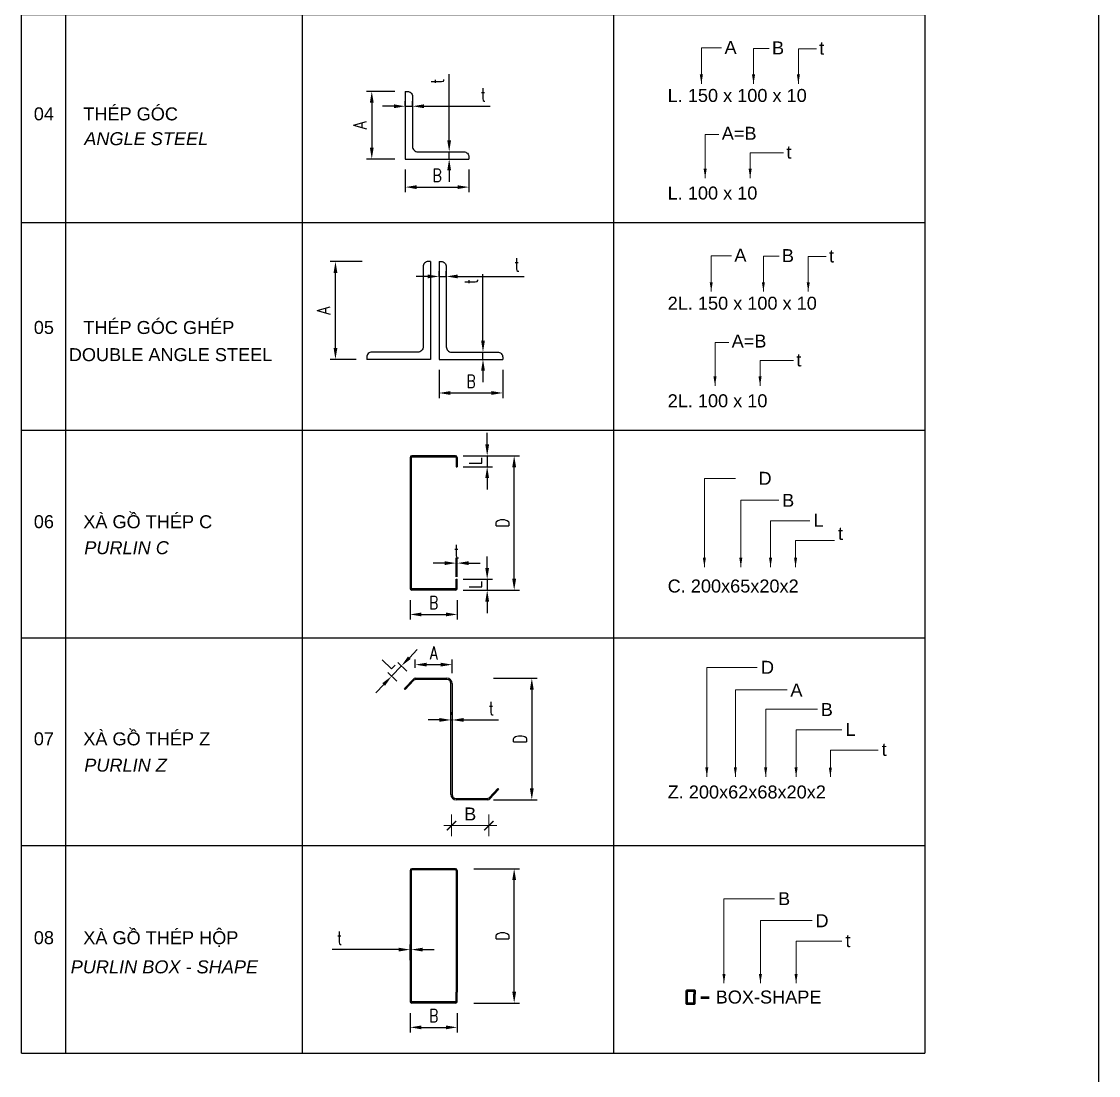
# Model space of a CAD drawing. Header units: millimetres. Extents: x -205508 to -110432, y 549193 to 571297.
# Drawn here: x -142191 to -140116, y 551115 to 553145 of the extents above; entities that cross this region are included whole.
import ezdxf

# ---------------------------------------------------------------- set-up
doc = ezdxf.new("R2010")
doc.units = ezdxf.units.MM
doc.header["$LTSCALE"] = 25
doc.header["$MEASUREMENT"] = 0
doc.header["$PDSIZE"] = 50
doc.layers.add('DETAIL$0$Leader', color=8, linetype='Continuous')
doc.layers.add('DETAIL$0$Standard', color=7, linetype='Continuous')
for name, color, linetype, lineweight in [('DETAIL$0$S-Beam', 84, 'Continuous', 25), ('DETAIL$0$S-Border', 7, 'Continuous', 25), ('DETAIL$0$S-Dim', 8, 'Continuous', 20), ('DETAIL$0$S-frame', 1, 'Continuous', 25), ('DETAIL$0$S-Rebar', 4, 'Continuous', 50), ('DETAIL$0$S-Text-EN', 3, 'Continuous', 25), ('DETAIL$0$S-Text-VN', 7, 'Continuous', 25)]:
    doc.layers.add(name, color=color, linetype=linetype, lineweight=lineweight)
doc.styles.add('DETAIL$0$S-TEXT-EN', font='ariali.ttf')
doc.styles.add('DETAIL$0$S-TEXT-VN', font='arial.ttf')
doc.styles.add('DETAIL$0$Standard', font='simplex.shx', dxfattribs={"width": 0.8})
doc.dimstyles.new('DETAIL$0$ISO-10', dxfattribs={"dimscale": 10, "dimtxt": 2.5, "dimasz": 2.2, "dimexe": 1, "dimexo": 2, "dimgap": 1, "dimtad": 1, "dimdec": 0, "dimtxsty": 'DETAIL$0$Standard', "dimcen": 2.2, "dimclrd": 8, "dimclre": 8, "dimclrt": 7, "dimadec": 0, "dimazin": 0, "dimtfac": 1, "dimtdec": 0, "dimtix": 1, "dimtmove": 0, "dimatfit": 3, "dimfxl": 1, "dimarcsym": 0})
doc.dimstyles.new('DETAIL$0$S-1-10', dxfattribs={"dimscale": 10, "dimtxt": 2.5, "dimasz": 1.8, "dimexe": 2, "dimexo": 2, "dimgap": 1, "dimtad": 1, "dimdec": 0, "dimzin": 12, "dimdsep": 46, "dimtxsty": 'DETAIL$0$S-TEXT-VN', "dimblk": 'DETAIL$0$_ArchTick', "dimcen": -1, "dimdle": 1.5, "dimclrd": 8, "dimclre": 8, "dimclrt": 7, "dimadec": 0, "dimazin": 0, "dimtfac": 1, "dimtdec": 0, "dimtix": 1, "dimtofl": 0, "dimtmove": 0, "dimatfit": 2, "dimfxl": 1, "dimtolj": 1, "dimtzin": 0, "dimlwd": -1, "dimlwe": -1, "dimarcsym": 0})

# ---------------------------------------------------------------- blocks, each defined once
blk = doc.blocks.new('*D216')
at = {"layer": 'Defpoints', "color": 0, "transparency": 16777216}
for p in [(-141451.4, 553010.4), (-141515.9, 552880), (-141451.4, 552880)]:
    blk.add_point(p, dxfattribs=at)
at = {"layer": 'DETAIL$0$Leader', "color": 8, "lineweight": -2, "transparency": 16777216}
for p, q in [((-141471.4, 553010.4), (-141525.9, 553010.4)), ((-141515.9, 552988.4), (-141515.9, 552902)), ((-141471.4, 552880), (-141525.9, 552880))]:
    blk.add_line(p, q, dxfattribs=at)
at = {"layer": 'DETAIL$0$Leader', "color": 8, "transparency": 16777216}
for points in [[(-141519.6, 552988.4), (-141512.3, 552988.4), (-141515.9, 553010.4)], [(-141519.6, 552902), (-141512.3, 552902), (-141515.9, 552880)]]:
    blk.add_solid(points, dxfattribs=at)
at = {"layer": 'DETAIL$0$Leader', "color": 7, "transparency": 16777216, "insert": (-141538.4, 552945.2), "char_height": 25, "attachment_point": 5, "rotation": 90, "style": 'DETAIL$0$Standard'}
blk.add_mtext('A', dxfattribs=at)
blk = doc.blocks.new('*D217')
at = {"layer": 'Defpoints', "color": 0, "transparency": 16777216}
for p in [(-141451.4, 552880), (-141328.7, 552880), (-141328.7, 552826)]:
    blk.add_point(p, dxfattribs=at)
at = {"layer": 'DETAIL$0$Leader', "color": 8, "lineweight": -2, "transparency": 16777216}
for p, q in [((-141451.4, 552860), (-141451.4, 552816)), ((-141328.7, 552860), (-141328.7, 552816)), ((-141429.4, 552826), (-141350.7, 552826))]:
    blk.add_line(p, q, dxfattribs=at)
at = {"layer": 'DETAIL$0$Leader', "color": 8, "transparency": 16777216}
for points in [[(-141429.4, 552829.6), (-141429.4, 552822.3), (-141451.4, 552826)], [(-141350.7, 552829.6), (-141350.7, 552822.3), (-141328.7, 552826)]]:
    blk.add_solid(points, dxfattribs=at)
at = {"layer": 'DETAIL$0$Leader', "color": 7, "transparency": 16777216, "insert": (-141390.1, 552848.5), "char_height": 25, "attachment_point": 5, "style": 'DETAIL$0$Standard'}
blk.add_mtext('B', dxfattribs=at)
blk = doc.blocks.new('*D218')
at = {"layer": 'Defpoints', "color": 0, "transparency": 16777216}
for p in [(-141437.4, 552981.7), (-141451.4, 552961.7), (-141437.4, 552961.7)]:
    blk.add_point(p, dxfattribs=at)
at = {"layer": 'DETAIL$0$Leader', "color": 8, "lineweight": -2, "transparency": 16777216}
for p, q in [((-141451.4, 552981.7), (-141451.4, 552991.7)), ((-141437.4, 552981.7), (-141437.4, 552991.7)), ((-141473.4, 552981.7), (-141495.4, 552981.7)), ((-141451.4, 552981.7), (-141437.4, 552981.7)), ((-141415.4, 552981.7), (-141287.6, 552981.7))]:
    blk.add_line(p, q, dxfattribs=at)
at = {"layer": 'DETAIL$0$Leader', "color": 8, "transparency": 16777216}
for points in [[(-141473.4, 552985.4), (-141473.4, 552978), (-141451.4, 552981.7)], [(-141415.4, 552985.4), (-141415.4, 552978), (-141437.4, 552981.7)]]:
    blk.add_solid(points, dxfattribs=at)
at = {"layer": 'DETAIL$0$Leader', "color": 7, "transparency": 16777216, "insert": (-141301.4, 553004.2), "char_height": 25, "attachment_point": 5, "style": 'DETAIL$0$Standard'}
blk.add_mtext('t', dxfattribs=at)
blk = doc.blocks.new('*D219')
at = {"layer": 'Defpoints', "color": 0, "transparency": 16777216}
for p in [(-141366.8, 552894), (-141366.8, 552894), (-141366.8, 552880)]:
    blk.add_point(p, dxfattribs=at)
at = {"layer": 'DETAIL$0$Leader', "color": 8, "lineweight": -2, "transparency": 16777216}
for p, q in [((-141366.8, 552916), (-141366.8, 553043.8)), ((-141386.8, 552894), (-141376.8, 552894)), ((-141366.8, 552880), (-141366.8, 552894)), ((-141386.8, 552880), (-141376.8, 552880)), ((-141366.8, 552858), (-141366.8, 552836))]:
    blk.add_line(p, q, dxfattribs=at)
at = {"layer": 'DETAIL$0$Leader', "color": 8, "transparency": 16777216}
for points in [[(-141370.5, 552916), (-141363.2, 552916), (-141366.8, 552894)], [(-141370.5, 552858), (-141363.2, 552858), (-141366.8, 552880)]]:
    blk.add_solid(points, dxfattribs=at)
at = {"layer": 'DETAIL$0$Leader', "color": 7, "transparency": 16777216, "insert": (-141389.3, 553030), "char_height": 25, "attachment_point": 5, "rotation": 90, "style": 'DETAIL$0$Standard'}
blk.add_mtext('t', dxfattribs=at)
blk = doc.blocks.new('DETAIL$0$_ArchTick')
at = {"color": 0, "linetype": 'ByBlock', "const_width": 0.15}
blk.add_lwpolyline([(-0.5, -0.5), (0.5, 0.5)], dxfattribs=at)
blk = doc.blocks.new('*D220')
at = {"layer": 'Defpoints', "color": 0, "transparency": 16777216}
for p in [(-141458.8, 551904), (-141434.1, 551880.3), (-141453.1, 551860.5)]:
    blk.add_point(p, dxfattribs=at)
at = {"layer": 'DETAIL$0$Leader', "color": 8, "lineweight": -2, "transparency": 16777216}
for p, q in [((-141443.5, 551919.9), (-141428.3, 551935.8)), ((-141467.5, 551874.4), (-141485, 551891.1)), ((-141477.8, 551884.2), (-141458.8, 551904)), ((-141448.5, 551894.2), (-141466, 551910.9)), ((-141493, 551868.3), (-141508.2, 551852.5))]:
    blk.add_line(p, q, dxfattribs=at)
at = {"layer": 'DETAIL$0$Leader', "color": 8, "transparency": 16777216}
for points in [[(-141446.2, 551922.4), (-141440.9, 551917.4), (-141458.8, 551904)], [(-141495.6, 551870.9), (-141490.4, 551865.8), (-141477.8, 551884.2)]]:
    blk.add_solid(points, dxfattribs=at)
at = {"layer": 'DETAIL$0$Leader', "color": 7, "transparency": 16777216, "insert": (-141484.5, 551909.7), "char_height": 25, "attachment_point": 5, "rotation": 46.1919, "style": 'DETAIL$0$Standard'}
blk.add_mtext('L', dxfattribs=at)
blk = doc.blocks.new('*D221')
at = {"layer": 'Defpoints', "color": 0, "transparency": 16777216}
for p in [(-141301.6, 551880.3), (-141301.6, 551646.3), (-141207.6, 551646.3)]:
    blk.add_point(p, dxfattribs=at)
at = {"layer": 'DETAIL$0$Leader', "color": 8, "lineweight": -2, "transparency": 16777216}
for p, q in [((-141281.6, 551880.3), (-141197.6, 551880.3)), ((-141207.6, 551858.3), (-141207.6, 551668.3)), ((-141281.6, 551646.3), (-141197.6, 551646.3))]:
    blk.add_line(p, q, dxfattribs=at)
at = {"layer": 'DETAIL$0$Leader', "color": 8, "transparency": 16777216}
for points in [[(-141211.3, 551858.3), (-141203.9, 551858.3), (-141207.6, 551880.3)], [(-141211.3, 551668.3), (-141203.9, 551668.3), (-141207.6, 551646.3)]]:
    blk.add_solid(points, dxfattribs=at)
at = {"layer": 'DETAIL$0$Leader', "color": 7, "transparency": 16777216, "insert": (-141230.1, 551763.3), "char_height": 25, "attachment_point": 5, "rotation": 90, "style": 'DETAIL$0$Standard'}
blk.add_mtext('D', dxfattribs=at)
blk = doc.blocks.new('*D222')
at = {"layer": 'Defpoints', "color": 0, "transparency": 16777216}
for p in [(-141362.3, 551637.8), (-141290.3, 551637.8), (-141290.3, 551596.5)]:
    blk.add_point(p, dxfattribs=at)
at = {"layer": 'DETAIL$0$S-Dim', "color": 8, "transparency": 16777216}
for p, q in [((-141362.3, 551617.8), (-141362.3, 551576.5)), ((-141290.3, 551617.8), (-141290.3, 551576.5)), ((-141377.3, 551596.5), (-141275.3, 551596.5))]:
    blk.add_line(p, q, dxfattribs=at)
at = {"layer": 'DETAIL$0$S-Dim', "color": 8, "transparency": 16777216, "xscale": 18, "yscale": 18, "zscale": 18, "rotation": 180}
blk.add_blockref('DETAIL$0$_ArchTick', (-141362.3, 551596.5), dxfattribs=at)
at = {"layer": 'DETAIL$0$S-Dim', "color": 8, "transparency": 16777216, "xscale": 18, "yscale": 18, "zscale": 18}
blk.add_blockref('DETAIL$0$_ArchTick', (-141290.3, 551596.5), dxfattribs=at)
at = {"layer": 'DETAIL$0$S-Dim', "color": 7, "transparency": 16777216, "insert": (-141326.3, 551619), "char_height": 25, "attachment_point": 5, "style": 'DETAIL$0$S-TEXT-VN'}
blk.add_mtext('\\A1;B', dxfattribs=at)
blk = doc.blocks.new('*D223')
at = {"layer": 'Defpoints', "color": 0, "transparency": 16777216}
for p in [(-141359.6, 552070.9), (-141359.6, 552049.9), (-141293.6, 552049.9)]:
    blk.add_point(p, dxfattribs=at)
at = {"layer": 'DETAIL$0$Leader', "color": 8, "lineweight": -2, "transparency": 16777216}
for p, q in [((-141293.6, 552092.9), (-141293.6, 552114.9)), ((-141339.6, 552070.9), (-141283.6, 552070.9)), ((-141293.6, 552070.9), (-141293.6, 552049.9)), ((-141339.6, 552049.9), (-141283.6, 552049.9)), ((-141293.6, 552027.9), (-141293.6, 552005.9))]:
    blk.add_line(p, q, dxfattribs=at)
at = {"layer": 'DETAIL$0$Leader', "color": 8, "transparency": 16777216}
for points in [[(-141297.3, 552092.9), (-141289.9, 552092.9), (-141293.6, 552070.9)], [(-141297.3, 552027.9), (-141289.9, 552027.9), (-141293.6, 552049.9)]]:
    blk.add_solid(points, dxfattribs=at)
at = {"layer": 'DETAIL$0$Leader', "color": 7, "transparency": 16777216, "insert": (-141316.1, 552060.4), "char_height": 25, "attachment_point": 5, "rotation": 90, "style": 'DETAIL$0$Standard'}
blk.add_mtext('L', dxfattribs=at)
blk = doc.blocks.new('*D224')
at = {"layer": 'Defpoints', "color": 0, "transparency": 16777216}
for p in [(-141339.6, 552308.7), (-141241.6, 552308.7), (-141339.6, 552049.9)]:
    blk.add_point(p, dxfattribs=at)
at = {"layer": 'DETAIL$0$Leader', "color": 8, "lineweight": -2, "transparency": 16777216}
for p, q in [((-141319.6, 552308.7), (-141231.6, 552308.7)), ((-141241.6, 552071.9), (-141241.6, 552286.7)), ((-141319.6, 552049.9), (-141231.6, 552049.9))]:
    blk.add_line(p, q, dxfattribs=at)
at = {"layer": 'DETAIL$0$Leader', "color": 8, "transparency": 16777216}
for points in [[(-141245.3, 552286.7), (-141237.9, 552286.7), (-141241.6, 552308.7)], [(-141245.3, 552071.9), (-141237.9, 552071.9), (-141241.6, 552049.9)]]:
    blk.add_solid(points, dxfattribs=at)
at = {"layer": 'DETAIL$0$Leader', "color": 7, "transparency": 16777216, "insert": (-141264.1, 552179.3), "char_height": 25, "attachment_point": 5, "rotation": 90, "style": 'DETAIL$0$Standard'}
blk.add_mtext('D', dxfattribs=at)
blk = doc.blocks.new('*D225')
at = {"layer": 'Defpoints', "color": 0, "transparency": 16777216}
for p in [(-141359.6, 552308.7), (-141359.6, 552287.7), (-141293.6, 552287.7)]:
    blk.add_point(p, dxfattribs=at)
at = {"layer": 'DETAIL$0$Leader', "color": 8, "lineweight": -2, "transparency": 16777216}
for p, q in [((-141293.6, 552330.7), (-141293.6, 552352.7)), ((-141339.6, 552308.7), (-141283.6, 552308.7)), ((-141293.6, 552308.7), (-141293.6, 552287.7)), ((-141339.6, 552287.7), (-141283.6, 552287.7)), ((-141293.6, 552265.7), (-141293.6, 552243.7))]:
    blk.add_line(p, q, dxfattribs=at)
at = {"layer": 'DETAIL$0$Leader', "color": 8, "transparency": 16777216}
for points in [[(-141297.3, 552330.7), (-141289.9, 552330.7), (-141293.6, 552308.7)], [(-141297.3, 552265.7), (-141289.9, 552265.7), (-141293.6, 552287.7)]]:
    blk.add_solid(points, dxfattribs=at)
at = {"layer": 'DETAIL$0$Leader', "color": 7, "transparency": 16777216, "insert": (-141316.1, 552298.2), "char_height": 25, "attachment_point": 5, "rotation": 90, "style": 'DETAIL$0$Standard'}
blk.add_mtext('L', dxfattribs=at)
blk = doc.blocks.new('*D226')
at = {"layer": 'Defpoints', "color": 0, "transparency": 16777216}
for p in [(-141442.2, 552050.8), (-141351.2, 552050.8), (-141351.2, 552003.2)]:
    blk.add_point(p, dxfattribs=at)
at = {"layer": 'DETAIL$0$Leader', "color": 8, "lineweight": -2, "transparency": 16777216}
for p, q in [((-141442.2, 552030.8), (-141442.2, 551993.2)), ((-141351.2, 552030.8), (-141351.2, 551993.2)), ((-141420.2, 552003.2), (-141373.2, 552003.2))]:
    blk.add_line(p, q, dxfattribs=at)
at = {"layer": 'DETAIL$0$Leader', "color": 8, "transparency": 16777216}
for points in [[(-141420.2, 552006.8), (-141420.2, 551999.5), (-141442.2, 552003.2)], [(-141373.2, 552006.8), (-141373.2, 551999.5), (-141351.2, 552003.2)]]:
    blk.add_solid(points, dxfattribs=at)
at = {"layer": 'DETAIL$0$Leader', "color": 7, "transparency": 16777216, "insert": (-141396.7, 552025.7), "char_height": 25, "attachment_point": 5, "style": 'DETAIL$0$Standard'}
blk.add_mtext('B', dxfattribs=at)
blk = doc.blocks.new('*D227')
at = {"layer": 'Defpoints', "color": 0, "transparency": 16777216}
for p in [(-141351.2, 552102), (-141353.6, 552055.5), (-141351.2, 552055.5)]:
    blk.add_point(p, dxfattribs=at)
at = {"layer": 'DETAIL$0$Leader', "color": 8, "lineweight": -2, "transparency": 16777216}
for p, q in [((-141375.6, 552102), (-141397.6, 552102)), ((-141353.6, 552075.5), (-141353.6, 552112)), ((-141353.6, 552102), (-141351.2, 552102)), ((-141351.2, 552075.5), (-141351.2, 552112)), ((-141329.2, 552102), (-141307.2, 552102))]:
    blk.add_line(p, q, dxfattribs=at)
at = {"layer": 'DETAIL$0$Leader', "color": 8, "transparency": 16777216}
for points in [[(-141375.6, 552105.7), (-141375.6, 552098.3), (-141353.6, 552102)], [(-141329.2, 552105.7), (-141329.2, 552098.3), (-141351.2, 552102)]]:
    blk.add_solid(points, dxfattribs=at)
at = {"layer": 'DETAIL$0$Leader', "color": 7, "transparency": 16777216, "insert": (-141352.4, 552124.5), "char_height": 25, "attachment_point": 5, "style": 'DETAIL$0$Standard'}
blk.add_mtext('t', dxfattribs=at)
blk = doc.blocks.new('*D228')
at = {"layer": 'Defpoints', "color": 0, "transparency": 16777216}
for p in [(-141363.5, 551794.9), (-141361.1, 551800), (-141361.1, 551794.9)]:
    blk.add_point(p, dxfattribs=at)
at = {"layer": 'DETAIL$0$Leader', "color": 8, "lineweight": -2, "transparency": 16777216}
for p, q in [((-141363.5, 551814.9), (-141363.5, 551810)), ((-141361.1, 551814.9), (-141361.1, 551810)), ((-141385.5, 551800), (-141407.5, 551800)), ((-141363.5, 551800), (-141361.1, 551800)), ((-141339.1, 551800), (-141272, 551800))]:
    blk.add_line(p, q, dxfattribs=at)
at = {"layer": 'DETAIL$0$Leader', "color": 8, "transparency": 16777216}
for points in [[(-141385.5, 551803.7), (-141385.5, 551796.4), (-141363.5, 551800)], [(-141339.1, 551803.7), (-141339.1, 551796.4), (-141361.1, 551800)]]:
    blk.add_solid(points, dxfattribs=at)
at = {"layer": 'DETAIL$0$Leader', "color": 7, "transparency": 16777216, "insert": (-141285.8, 551822.5), "char_height": 25, "attachment_point": 5, "style": 'DETAIL$0$Standard'}
blk.add_mtext('t', dxfattribs=at)
blk = doc.blocks.new('*D229')
at = {"layer": 'Defpoints', "color": 0, "transparency": 16777216}
for p in [(-141386.3, 552494.3), (-141263.6, 552494.3), (-141263.6, 552429.6)]:
    blk.add_point(p, dxfattribs=at)
at = {"layer": 'DETAIL$0$Leader', "color": 8, "lineweight": -2, "transparency": 16777216}
for p, q in [((-141386.3, 552474.3), (-141386.3, 552419.6)), ((-141263.6, 552474.3), (-141263.6, 552419.6)), ((-141364.3, 552429.6), (-141285.6, 552429.6))]:
    blk.add_line(p, q, dxfattribs=at)
at = {"layer": 'DETAIL$0$Leader', "color": 8, "transparency": 16777216}
for points in [[(-141364.3, 552433.3), (-141364.3, 552425.9), (-141386.3, 552429.6)], [(-141285.6, 552433.3), (-141285.6, 552425.9), (-141263.6, 552429.6)]]:
    blk.add_solid(points, dxfattribs=at)
at = {"layer": 'DETAIL$0$Leader', "color": 7, "transparency": 16777216, "insert": (-141324.9, 552452.1), "char_height": 25, "attachment_point": 5, "style": 'DETAIL$0$Standard'}
blk.add_mtext('B', dxfattribs=at)
blk = doc.blocks.new('*D230')
at = {"layer": 'Defpoints', "color": 0, "transparency": 16777216}
for p in [(-141372.3, 552654), (-141386.3, 552634), (-141372.3, 552634)]:
    blk.add_point(p, dxfattribs=at)
at = {"layer": 'DETAIL$0$Leader', "color": 8, "lineweight": -2, "transparency": 16777216}
for p, q in [((-141386.3, 552654), (-141386.3, 552664)), ((-141372.3, 552654), (-141372.3, 552664)), ((-141408.3, 552654), (-141430.3, 552654)), ((-141386.3, 552654), (-141372.3, 552654)), ((-141350.3, 552654), (-141222.4, 552654))]:
    blk.add_line(p, q, dxfattribs=at)
at = {"layer": 'DETAIL$0$Leader', "color": 8, "transparency": 16777216}
for points in [[(-141408.3, 552657.7), (-141408.3, 552650.3), (-141386.3, 552654)], [(-141350.3, 552657.7), (-141350.3, 552650.3), (-141372.3, 552654)]]:
    blk.add_solid(points, dxfattribs=at)
at = {"layer": 'DETAIL$0$Leader', "color": 7, "transparency": 16777216, "insert": (-141236.3, 552676.5), "char_height": 25, "attachment_point": 5, "style": 'DETAIL$0$Standard'}
blk.add_mtext('t', dxfattribs=at)
blk = doc.blocks.new('*D231')
at = {"layer": 'Defpoints', "color": 0, "transparency": 16777216}
for p in [(-141301.7, 552508.3), (-141301.7, 552508.3), (-141301.7, 552494.3)]:
    blk.add_point(p, dxfattribs=at)
at = {"layer": 'DETAIL$0$Leader', "color": 8, "lineweight": -2, "transparency": 16777216}
for p, q in [((-141301.7, 552530.3), (-141301.7, 552658.1)), ((-141321.7, 552508.3), (-141311.7, 552508.3)), ((-141321.7, 552494.3), (-141311.7, 552494.3)), ((-141301.7, 552494.3), (-141301.7, 552508.3)), ((-141301.7, 552472.3), (-141301.7, 552450.3))]:
    blk.add_line(p, q, dxfattribs=at)
at = {"layer": 'DETAIL$0$Leader', "color": 8, "transparency": 16777216}
for points in [[(-141305.3, 552530.3), (-141298, 552530.3), (-141301.7, 552508.3)], [(-141305.3, 552472.3), (-141298, 552472.3), (-141301.7, 552494.3)]]:
    blk.add_solid(points, dxfattribs=at)
at = {"layer": 'DETAIL$0$Leader', "color": 7, "transparency": 16777216, "insert": (-141324.2, 552644.3), "char_height": 25, "attachment_point": 5, "rotation": 90, "style": 'DETAIL$0$Standard'}
blk.add_mtext('t', dxfattribs=at)
blk = doc.blocks.new('*D232')
at = {"layer": 'Defpoints', "color": 0, "transparency": 16777216}
for p in [(-141585.9, 552682.7), (-141514.4, 552682.7), (-141525.7, 552494.3)]:
    blk.add_point(p, dxfattribs=at)
at = {"layer": 'DETAIL$0$Leader', "color": 8, "lineweight": -2, "transparency": 16777216}
for p, q in [((-141534.4, 552682.7), (-141595.9, 552682.7)), ((-141585.9, 552516.3), (-141585.9, 552660.7)), ((-141545.7, 552494.3), (-141595.9, 552494.3))]:
    blk.add_line(p, q, dxfattribs=at)
at = {"layer": 'DETAIL$0$Leader', "color": 8, "transparency": 16777216}
for points in [[(-141589.5, 552660.7), (-141582.2, 552660.7), (-141585.9, 552682.7)], [(-141589.5, 552516.3), (-141582.2, 552516.3), (-141585.9, 552494.3)]]:
    blk.add_solid(points, dxfattribs=at)
at = {"layer": 'DETAIL$0$Leader', "color": 7, "transparency": 16777216, "insert": (-141608.4, 552588.5), "char_height": 25, "attachment_point": 5, "rotation": 90, "style": 'DETAIL$0$Standard'}
blk.add_mtext('A', dxfattribs=at)
blk = doc.blocks.new('*D207')
at = {"layer": 'Defpoints', "color": 0, "transparency": 16777216}
for p in [(-141339.6, 551513.6), (-141241.6, 551513.6), (-141339.6, 551254.8)]:
    blk.add_point(p, dxfattribs=at)
at = {"layer": 'DETAIL$0$Leader', "color": 8, "lineweight": -2, "transparency": 16777216}
for p, q in [((-141319.6, 551513.6), (-141231.6, 551513.6)), ((-141241.6, 551276.8), (-141241.6, 551491.6)), ((-141319.6, 551254.8), (-141231.6, 551254.8))]:
    blk.add_line(p, q, dxfattribs=at)
at = {"layer": 'DETAIL$0$Leader', "color": 8, "transparency": 16777216}
for points in [[(-141245.3, 551491.6), (-141237.9, 551491.6), (-141241.6, 551513.6)], [(-141245.3, 551276.8), (-141237.9, 551276.8), (-141241.6, 551254.8)]]:
    blk.add_solid(points, dxfattribs=at)
at = {"layer": 'DETAIL$0$Leader', "color": 7, "transparency": 16777216, "insert": (-141264.1, 551384.2), "char_height": 25, "attachment_point": 5, "rotation": 90, "style": 'DETAIL$0$Standard'}
blk.add_mtext('D', dxfattribs=at)
blk = doc.blocks.new('*D208')
at = {"layer": 'Defpoints', "color": 0, "transparency": 16777216}
for p in [(-141442.2, 551255.7), (-141351.2, 551255.7), (-141351.2, 551208.1)]:
    blk.add_point(p, dxfattribs=at)
at = {"layer": 'DETAIL$0$Leader', "color": 8, "lineweight": -2, "transparency": 16777216}
for p, q in [((-141442.2, 551235.7), (-141442.2, 551198.1)), ((-141351.2, 551235.7), (-141351.2, 551198.1)), ((-141420.2, 551208.1), (-141373.2, 551208.1))]:
    blk.add_line(p, q, dxfattribs=at)
at = {"layer": 'DETAIL$0$Leader', "color": 8, "transparency": 16777216}
for points in [[(-141420.2, 551211.7), (-141420.2, 551204.4), (-141442.2, 551208.1)], [(-141373.2, 551211.7), (-141373.2, 551204.4), (-141351.2, 551208.1)]]:
    blk.add_solid(points, dxfattribs=at)
at = {"layer": 'DETAIL$0$Leader', "color": 7, "transparency": 16777216, "insert": (-141396.7, 551230.6), "char_height": 25, "attachment_point": 5, "style": 'DETAIL$0$Standard'}
blk.add_mtext('B', dxfattribs=at)
blk = doc.blocks.new('*D209')
at = {"layer": 'Defpoints', "color": 0, "transparency": 16777216}
for p in [(-141439.8, 551357.8), (-141442.2, 551317.4), (-141439.8, 551317.4)]:
    blk.add_point(p, dxfattribs=at)
at = {"layer": 'DETAIL$0$Leader', "color": 8, "lineweight": -2, "transparency": 16777216}
for p, q in [((-141464.2, 551357.8), (-141592, 551357.8)), ((-141442.2, 551337.4), (-141442.2, 551367.8)), ((-141439.8, 551357.8), (-141442.2, 551357.8)), ((-141439.8, 551337.4), (-141439.8, 551367.8)), ((-141417.8, 551357.8), (-141395.8, 551357.8))]:
    blk.add_line(p, q, dxfattribs=at)
at = {"layer": 'DETAIL$0$Leader', "color": 8, "transparency": 16777216}
for points in [[(-141464.2, 551361.5), (-141464.2, 551354.2), (-141442.2, 551357.8)], [(-141417.8, 551361.5), (-141417.8, 551354.2), (-141439.8, 551357.8)]]:
    blk.add_solid(points, dxfattribs=at)
at = {"layer": 'DETAIL$0$Leader', "color": 7, "transparency": 16777216, "insert": (-141578.2, 551380.3), "char_height": 25, "attachment_point": 5, "style": 'DETAIL$0$Standard'}
blk.add_mtext('t', dxfattribs=at)
blk = doc.blocks.new('*U196')
at = {"layer": 'DETAIL$0$S-Border'}
blk.add_line((-870.2, 0), (870.2, 0), dxfattribs=at)
blk = doc.blocks.new('*U195')
at = {"layer": 'DETAIL$0$Standard', "color": 0, "linetype": 'ByBlock', "lineweight": -2, "transparency": 16777216}
for p in [(0, 0), (0, -400), (0, -800), (0, -1200), (0, -1600), (0, -2000), (0, -2400), (0, -2800), (0, -3200)]:
    blk.add_blockref('*U196', p, dxfattribs=at)
blk = doc.blocks.new('*D210')
at = {"layer": 'Defpoints', "color": 0, "transparency": 16777216}
for p in [(-141361.1, 551906.5), (-141432.1, 551880.3), (-141361.1, 551870.3)]:
    blk.add_point(p, dxfattribs=at)
at = {"layer": 'DETAIL$0$Leader', "color": 8, "lineweight": -2, "transparency": 16777216}
for p, q in [((-141432.1, 551900.3), (-141432.1, 551916.5)), ((-141361.1, 551890.3), (-141361.1, 551916.5)), ((-141410.1, 551906.5), (-141383.1, 551906.5))]:
    blk.add_line(p, q, dxfattribs=at)
at = {"layer": 'DETAIL$0$Leader', "color": 8, "transparency": 16777216}
for points in [[(-141410.1, 551910.2), (-141410.1, 551902.9), (-141432.1, 551906.5)], [(-141383.1, 551910.2), (-141383.1, 551902.9), (-141361.1, 551906.5)]]:
    blk.add_solid(points, dxfattribs=at)
at = {"layer": 'DETAIL$0$Leader', "color": 7, "transparency": 16777216, "insert": (-141396.6, 551929), "char_height": 25, "attachment_point": 5, "style": 'DETAIL$0$Standard'}
blk.add_mtext('A', dxfattribs=at)

msp = doc.modelspace()

# ---------------------------------------------------------------- linework, layer by layer
msp.add_line((-141353.6, 552070.9), (-141351.2, 552070.9))
at = {"layer": 'DETAIL$0$S-Border'}
for p, q in [((-142190.6, 551158.1), (-142190.6, 554473.2)), ((-141650.3, 554473.2), (-141650.3, 551158.1)), ((-141050.3, 554473.2), (-141050.3, 551158.1)), ((-140450.3, 554473.2), (-140450.3, 551158.1))]:
    msp.add_line(p, q, dxfattribs=at)
for points in [[(-142105.7, 554473.2), (-142105.7, 552614.2)], [(-142105.7, 552684.9), (-142105.7, 551158.1)]]:
    msp.add_lwpolyline(points, dxfattribs=at)
at = {"layer": 'DETAIL$0$S-frame', "linetype": 'Continuous'}
for p, q in [((-141354.6, 552308.7), (-141438.8, 552308.7)), ((-141354.6, 552306.3), (-141438.8, 552306.3)), ((-141442.2, 552305.3), (-141442.2, 552053.3)), ((-141439.8, 552305.3), (-141439.8, 552053.3)), ((-141353.6, 552305.3), (-141353.6, 552287.7)), ((-141353.6, 552287.7), (-141351.2, 552287.7)), ((-141351.2, 552305.3), (-141351.2, 552287.7)), ((-141353.6, 552053.3), (-141353.6, 552070.9)), ((-141351.2, 552053.3), (-141351.2, 552070.9)), ((-141354.6, 552052.3), (-141438.8, 552052.3)), ((-141354.6, 552049.9), (-141438.8, 552049.9)), ((-141435.7, 551878.8), (-141453.1, 551860.5)), ((-141434.7, 551876.4), (-141451.3, 551858.9)), ((-141432.1, 551880.3), (-141371.1, 551880.3)), ((-141371.1, 551877.9), (-141431.1, 551877.9)), ((-141363.5, 551656.3), (-141363.5, 551870.3)), ((-141361.1, 551870.3), (-141361.1, 551656.3)), ((-141451.3, 551858.9), (-141453.1, 551860.5)), ((-141289.8, 551650.3), (-141273.2, 551667.8)), ((-141288.8, 551647.9), (-141271.5, 551666.1)), ((-141273.2, 551667.8), (-141271.5, 551666.1)), ((-141353.5, 551648.7), (-141293.5, 551648.7)), ((-141292.4, 551646.3), (-141353.5, 551646.3)), ((-141442.2, 551510.2), (-141442.2, 551258.2)), ((-141439.8, 551510.2), (-141439.8, 551258.2)), ((-141354.6, 551513.6), (-141438.8, 551513.6)), ((-141354.6, 551511.2), (-141438.8, 551511.2)), ((-141353.6, 551510.2), (-141353.6, 551275.8)), ((-141351.2, 551510.2), (-141351.2, 551275.8)), ((-141353.6, 551258.2), (-141353.6, 551275.8)), ((-141351.2, 551258.2), (-141351.2, 551275.8)), ((-141354.6, 551257.2), (-141438.8, 551257.2)), ((-141354.6, 551254.8), (-141438.8, 551254.8))]:
    msp.add_line(p, q, dxfattribs=at)
for points in [[(-141451.4, 553010.4), (-141451.4, 552880), (-141328.7, 552880)], [(-141403, 552682.7), (-141403, 552494.3), (-141525.7, 552494.3)], [(-141386.3, 552682.7), (-141386.3, 552494.3), (-141263.6, 552494.3)]]:
    msp.add_lwpolyline(points, dxfattribs=at)
for points in [[(-141451.4, 553010.4), (-141447.4, 553010.4, -0.414214), (-141437.4, 553000.4), (-141437.4, 552904, 0.414214), (-141427.4, 552894), (-141338.7, 552894, -0.414214), (-141328.7, 552884), (-141328.7, 552880)], [(-141403, 552682.7), (-141407, 552682.7, 0.414214), (-141417, 552672.7), (-141417, 552518.3, -0.414214), (-141427, 552508.3), (-141515.7, 552508.3, 0.414214), (-141525.7, 552498.3), (-141525.7, 552494.3)], [(-141386.3, 552682.7), (-141382.3, 552682.7, -0.414214), (-141372.3, 552672.7), (-141372.3, 552518.3, 0.414214), (-141362.3, 552508.3), (-141273.6, 552508.3, -0.414214), (-141263.6, 552498.3), (-141263.6, 552494.3)]]:
    msp.add_lwpolyline(points, format="xyb", dxfattribs=at)
for centre, radius, start, end in [((-141438.8, 552305.3), 3.42, 90, 180), ((-141438.8, 552305.3), 1.02, 90, 180), ((-141354.6, 552305.3), 3.42, 0, 90), ((-141354.6, 552305.3), 1.02, 0, 90), ((-141438.8, 552053.3), 3.42, 180, 270), ((-141438.8, 552053.3), 1.02, 180, 270), ((-141354.6, 552053.3), 1.02, 270, 0), ((-141354.6, 552053.3), 3.42, 270, 0), ((-141432.1, 551875.3), 5, 90, 136.4751), ((-141431.1, 551872.9), 5, 90, 136.4751), ((-141371.1, 551870.3), 10, 0, 90), ((-141371.1, 551870.3), 7.6, 0, 90), ((-141353.5, 551656.3), 10, 180, 270), ((-141353.5, 551656.3), 7.6, 180, 270), ((-141293.5, 551653.7), 5, 270, 316.4751), ((-141292.4, 551651.3), 5, 270, 316.4751), ((-141438.8, 551510.2), 3.42, 90, 180), ((-141438.8, 551510.2), 1.02, 90, 180), ((-141354.6, 551510.2), 3.42, 0, 90), ((-141354.6, 551510.2), 1.02, 0, 90), ((-141438.8, 551258.2), 3.42, 180, 270), ((-141438.8, 551258.2), 1.02, 180, 270), ((-141354.6, 551258.2), 1.02, 270, 0), ((-141354.6, 551258.2), 3.42, 270, 0)]:
    msp.add_arc(centre, radius, start, end, dxfattribs=at)
at = {"layer": 'DETAIL$0$S-Rebar', "linetype": 'Continuous'}
for points in [[(-140909.5, 551278.8), (-140909.5, 551254), (-140894.2, 551254), (-140894.2, 551272.3)], [(-140909.5, 551278.8), (-140894.2, 551278.8), (-140894.2, 551272.3)], [(-140882.3, 551265.9), (-140866.1, 551265.9)]]:
    msp.add_lwpolyline(points, dxfattribs=at)
at = {"layer": 'DETAIL$0$Standard'}
msp.add_line((-140116, 554652), (-140116, 549192.7), dxfattribs=at)

# ---------------------------------------------------------------- block references
msp.add_blockref('*U195', (-141320.5, 554358.1), dxfattribs=at)

# ---------------------------------------------------------------- texts
at = {"layer": 'DETAIL$0$S-Beam', "linetype": 'Continuous', "style": 'DETAIL$0$S-TEXT-VN'}
for s, p in [('L. 150 x 100 x 10', (-140945.9, 552990)), ('L. 100 x 10', (-140945.9, 552802.1)), ('2L. 150 x 100 x 10', (-140945.9, 552590)), ('2L. 100 x 10', (-140945.9, 552402.1)), ('C. 200x65x20x2', (-140945.9, 552045.4)), ('Z. 200x62x68x20x2', (-140945.9, 551648.8))]:
    msp.add_text(s, height=25, dxfattribs=at).set_placement(p)
msp.add_attdef('BOX-SHAPE', (-140853.4, 551254), '', height=25, dxfattribs=at)
at = {"layer": 'DETAIL$0$S-Text-EN', "linetype": 'Continuous'}
for s, style, p in [('ANGLE STEEL', 'DETAIL$0$S-TEXT-EN', (-142069.8, 552906.8)), ('DOUBLE ANGLE STEEL', 'DETAIL$0$S-TEXT-VN', (-142099.6, 552490.9)), ('PURLIN C', 'DETAIL$0$S-TEXT-EN', (-142069.8, 552119.2)), ('PURLIN Z', 'DETAIL$0$S-TEXT-EN', (-142069.8, 551700.5)), ('PURLIN BOX - SHAPE', 'DETAIL$0$S-TEXT-EN', (-142095.9, 551312.1))]:
    msp.add_text(s, height=25, dxfattribs=dict(at, style=style)).set_placement(p)
at = {"layer": 'DETAIL$0$S-Text-VN', "linetype": 'Continuous', "style": 'DETAIL$0$S-TEXT-VN'}
for s, p in [('A', (-140836.4, 553082.4)), ('B', (-140744.9, 553081.6)), ('t', (-140654, 553081)), ('04', (-142167, 552954.6)), ('THÉP GÓC', (-142071.7, 552954.5)), ('A=B', (-140841.7, 552917.1)), ('t', (-140717.1, 552880.8)), ('A', (-140817.4, 552682.4)), ('B', (-140725.9, 552681.6)), ('t', (-140635, 552681)), ('05', (-142167, 552543.3)), ('THÉP GÓC GHÉP', (-142071.7, 552543.2)), ('A=B', (-140822.6, 552517.1)), ('t', (-140698.1, 552480.8)), ('D', (-140770.9, 552252.8)), ('B', (-140725.4, 552210.4)), ('06', (-142167, 552169.3)), ('XÀ GỒ THÉP C', (-142071.7, 552169.2)), ('L', (-140665.1, 552172.1)), ('t', (-140617.8, 552146.6)), ('D', (-140766.2, 551888.9)), ('A', (-140709.5, 551845.1)), ('B', (-140651, 551807.6)), ('L', (-140603.3, 551769.3)), ('07', (-142167, 551751.2)), ('XÀ GỒ THÉP Z', (-142071.7, 551751.1)), ('t', (-140533.7, 551730.9)), ('B', (-140733.2, 551443.4)), ('D', (-140661.2, 551400.9)), ('08', (-142167, 551368.3)), ('XÀ GỒ THÉP HỘP', (-142071.7, 551368.2)), ('t', (-140603.3, 551362.6))]:
    msp.add_text(s, height=25, dxfattribs=at).set_placement(p)

# ---------------------------------------------------------------- dimensions: what is measured, and where the dimension line sits
at = {"layer": 'DETAIL$0$Leader'}
for base, p1, p2, text, picture, middle in [((-141366.8, 552894), (-141366.8, 552880), (-141366.8, 552894), 't', '*D219', (-141366.8, 553030)), ((-141301.7, 552508.3), (-141301.7, 552494.3), (-141301.7, 552508.3), 't', '*D231', (-141301.7, 552644.3)), ((-141293.6, 552287.7), (-141359.6, 552308.7), (-141359.6, 552287.7), 'L', '*D225', (-141293.6, 552298.2)), ((-141293.6, 552049.9), (-141359.6, 552070.9), (-141359.6, 552049.9), 'L', '*D223', (-141293.6, 552060.4))]:
    dim = msp.add_linear_dim(base=base, p1=p1, p2=p2, angle=90, text=text, dimstyle='DETAIL$0$ISO-10', dxfattribs=at)
    dim.commit()
    dim.dimension.update_dxf_attribs({"geometry": picture, "text_midpoint": middle, "dimtype": 160})
for base, p1, p2, picture, middle in [((-141437.4, 552981.7), (-141451.4, 552961.7), (-141437.4, 552961.7), '*D218', (-141301.4, 552981.7)), ((-141372.3, 552654), (-141386.3, 552634), (-141372.3, 552634), '*D230', (-141236.3, 552654)), ((-141361.1, 551800), (-141363.5, 551794.9), (-141361.1, 551794.9), '*D228', (-141285.8, 551800)), ((-141439.8, 551357.8), (-141442.2, 551317.4), (-141439.8, 551317.4), '*D209', (-141578.2, 551357.8))]:
    dim = msp.add_linear_dim(base=base, p1=p1, p2=p2, text='t', dimstyle='DETAIL$0$ISO-10', dxfattribs=at)
    dim.commit()
    dim.dimension.update_dxf_attribs({"geometry": picture, "text_midpoint": middle, "dimtype": 160})
for base, p1, p2, text, picture, middle in [((-141515.9, 552880), (-141451.4, 553010.4), (-141451.4, 552880), 'A', '*D216', (-141538.4, 552945.2)), ((-141585.9, 552682.7), (-141525.7, 552494.3), (-141514.4, 552682.7), 'A', '*D232', (-141608.4, 552588.5)), ((-141241.6, 552308.7), (-141339.6, 552049.9), (-141339.6, 552308.7), 'D', '*D224', (-141264.1, 552179.3)), ((-141207.6, 551646.3), (-141301.6, 551880.3), (-141301.6, 551646.3), 'D', '*D221', (-141230.1, 551763.3)), ((-141241.6, 551513.6), (-141339.6, 551254.8), (-141339.6, 551513.6), 'D', '*D207', (-141264.1, 551384.2))]:
    dim = msp.add_linear_dim(base=base, p1=p1, p2=p2, angle=90, text=text, dimstyle='DETAIL$0$ISO-10', dxfattribs=at)
    dim.commit()
    dim.dimension.update_dxf_attribs({"geometry": picture, "text_midpoint": middle})
for base, p1, p2, text, picture, middle in [((-141328.7, 552826), (-141451.4, 552880), (-141328.7, 552880), 'B', '*D217', (-141390.1, 552848.5)), ((-141263.6, 552429.6), (-141386.3, 552494.3), (-141263.6, 552494.3), 'B', '*D229', (-141324.9, 552452.1)), ((-141351.2, 552102), (-141353.6, 552055.5), (-141351.2, 552055.5), 't', '*D227', (-141352.4, 552124.5)), ((-141351.2, 552003.2), (-141442.2, 552050.8), (-141351.2, 552050.8), 'B', '*D226', (-141396.7, 552025.7)), ((-141361.1, 551906.5), (-141432.1, 551880.3), (-141361.1, 551870.3), 'A', '*D210', (-141396.6, 551929)), ((-141351.2, 551208.1), (-141442.2, 551255.7), (-141351.2, 551255.7), 'B', '*D208', (-141396.7, 551230.6))]:
    dim = msp.add_linear_dim(base=base, p1=p1, p2=p2, text=text, dimstyle='DETAIL$0$ISO-10', dxfattribs=at)
    dim.commit()
    dim.dimension.update_dxf_attribs({"geometry": picture, "text_midpoint": middle})
dim = msp.add_aligned_dim(p1=(-141453.1, 551860.5), p2=(-141434.1, 551880.3), distance=34.2, text='L', dimstyle='DETAIL$0$ISO-10', dxfattribs=at)
dim.commit()
dim.dimension.update_dxf_attribs({"geometry": '*D220', "text_midpoint": (-141484.5, 551909.7)})
at = {"layer": 'DETAIL$0$S-Dim'}
dim = msp.add_linear_dim(base=(-141290.3, 551596.5), p1=(-141362.3, 551637.8), p2=(-141290.3, 551637.8), text='B', dimstyle='DETAIL$0$S-1-10', override={"dimtxsty": 'DETAIL$0$S-TEXT-VN'}, dxfattribs=at)
dim.commit()
dim.dimension.update_dxf_attribs({"geometry": '*D222', "text_midpoint": (-141326.3, 551619)})

# ---------------------------------------------------------------- leaders
for points in [[(-140881, 553024.9), (-140881, 553093.9), (-140841.9, 553093.9)], [(-140780.5, 553024.9), (-140780.5, 553092.9), (-140750.4, 553092.9)], [(-140694.1, 553024.9), (-140694.1, 553092.5), (-140659.5, 553092.5)], [(-140873.7, 552843.4), (-140873.7, 552927), (-140847.2, 552927)], [(-140787, 552843.4), (-140787, 552892.2), (-140722.6, 552892.2)], [(-140862, 552624.9), (-140862, 552693.9), (-140822.9, 552693.9)], [(-140761.5, 552624.9), (-140761.5, 552692.9), (-140731.4, 552692.9)], [(-140675.1, 552624.9), (-140675.1, 552692.5), (-140640.5, 552692.5)], [(-140854.7, 552443.4), (-140854.7, 552527), (-140828.1, 552527)], [(-140767.9, 552443.4), (-140767.9, 552492.2), (-140703.6, 552492.2)], [(-140875.2, 552094.4), (-140875.2, 552265.2), (-140815.1, 552265.2)], [(-140805, 552094.4), (-140805, 552223.3), (-140731.5, 552223.3)], [(-140747.7, 552094.4), (-140747.7, 552183.7), (-140672, 552183.7)], [(-140699.5, 552094.4), (-140699.5, 552145.8), (-140624.4, 552145.8)], [(-140870.5, 551690.7), (-140870.5, 551901.2), (-140773.3, 551901.2)], [(-140815.5, 551690.8), (-140815.5, 551858.1), (-140715.6, 551858.1)], [(-140757.1, 551690.7), (-140757.1, 551820.6), (-140657.1, 551820.6)], [(-140698.5, 551690.7), (-140698.5, 551780.9), (-140610.3, 551780.9)], [(-140632.5, 551690.4), (-140632.5, 551741.8), (-140540.3, 551741.8)], [(-140837.4, 551293), (-140837.4, 551455.7), (-140740.3, 551455.7)], [(-140767.2, 551293), (-140767.2, 551413.9), (-140667.3, 551413.9)], [(-140698.5, 551293), (-140698.5, 551374.2), (-140610.3, 551374.2)]]:
    msp.add_leader(points, dimstyle='DETAIL$0$S-1-10', override={"dimtxsty": 'DETAIL$0$S-TEXT-VN'}, dxfattribs=at)

doc.saveas('drawing.dxf')
